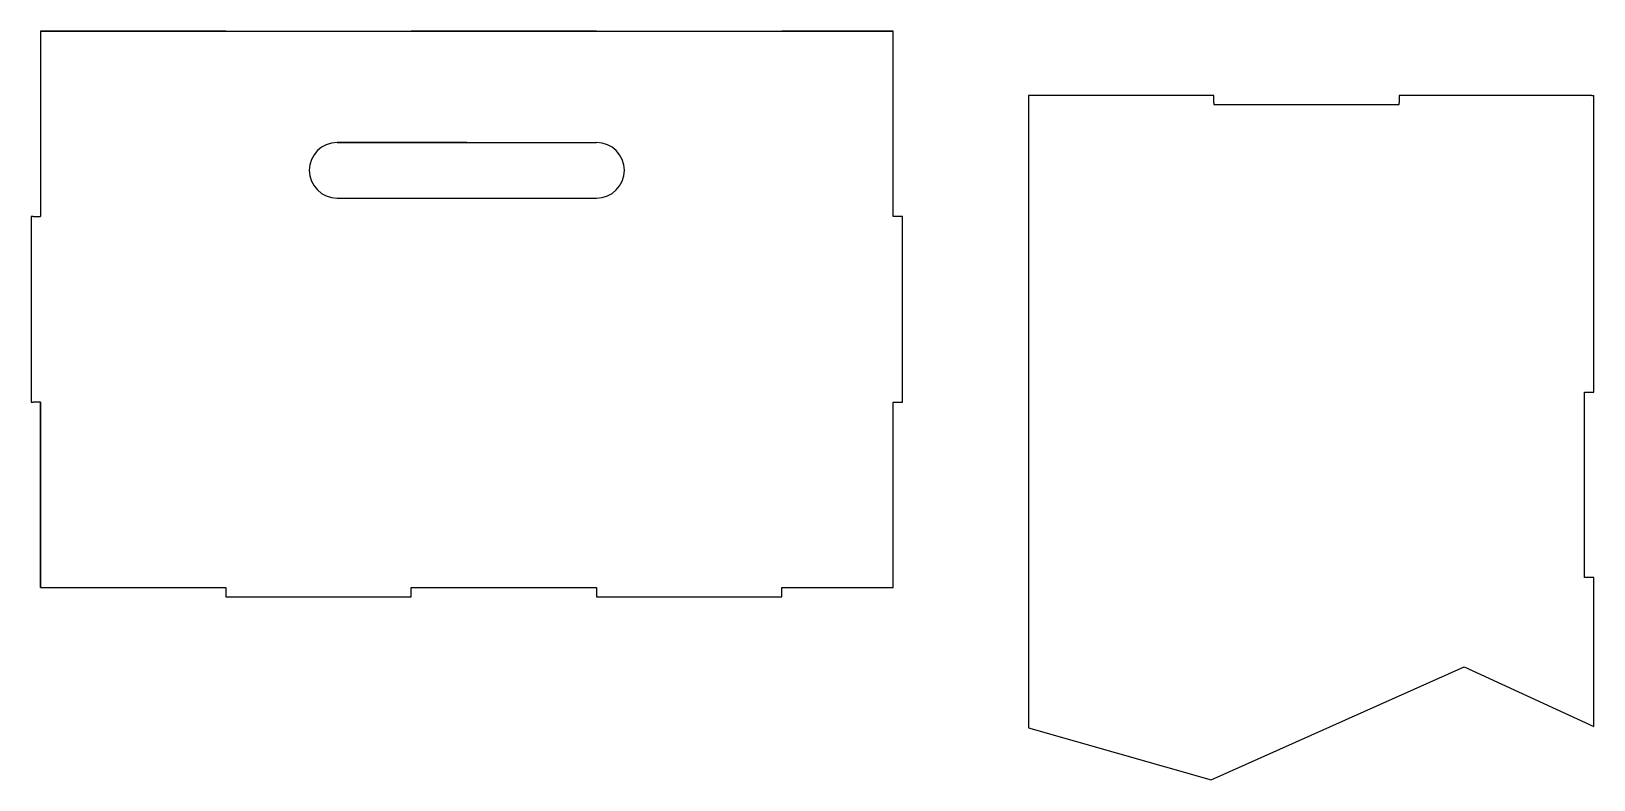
# Model space of a CAD drawing. Header units: millimetres. Extents: x 2833 to 3676, y 1221 to 1624.
import ezdxf

# ---------------------------------------------------------------- set-up
doc = ezdxf.new("R2010")
doc.units = ezdxf.units.MM

msp = doc.modelspace()

# ---------------------------------------------------------------- linework, layer by layer
at = {"color": 7, "linetype": 'Continuous', "lineweight": 25}
for p, q in [((2838.42, 1624.33), (2838.42, 1524.33)), ((2938.42, 1624.33), (2838.42, 1624.33)), ((3138.42, 1624.33), (3038.42, 1624.33)), ((3298.42, 1624.33), (3238.42, 1624.33)), ((3298.42, 1524.33), (3298.42, 1624.33)), ((3471.43, 1589.74), (3371.43, 1589.74)), ((3471.43, 1585.74), (3471.43, 1589.74)), ((3571.43, 1589.74), (3571.43, 1585.74)), ((3675.43, 1589.74), (3571.43, 1589.74)), ((2834.42, 1524.33), (2838.42, 1524.33)), ((3302.42, 1524.33), (3298.42, 1524.33)), ((3671.43, 1429.74), (3676.43, 1429.74)), ((3671.43, 1329.74), (3671.43, 1429.74)), ((2838.42, 1424.33), (2834.42, 1424.33)), ((2838.42, 1424.33), (2838.42, 1324.33)), ((3298.42, 1424.33), (3302.42, 1424.33)), ((3298.42, 1324.33), (3298.42, 1424.33)), ((2838.42, 1324.33), (2938.42, 1324.33)), ((2938.42, 1324.33), (2938.42, 1320.33)), ((3038.42, 1324.33), (3138.42, 1324.33)), ((3038.42, 1320.33), (3038.42, 1324.33)), ((3138.42, 1324.33), (3138.42, 1320.33)), ((3238.42, 1320.33), (3238.42, 1324.33)), ((3238.42, 1324.33), (3298.42, 1324.33)), ((3676.43, 1329.74), (3671.43, 1329.74))]:
    msp.add_line(p, q, dxfattribs=at)
for p, q in [((2838.42, 1624.33), (2938.42, 1624.33)), ((2838.42, 1624.33), (2938.42, 1624.33)), ((2838.42, 1624.33), (3068.42, 1624.33)), ((2938.42, 1624.33), (3238.42, 1624.33)), ((3038.42, 1624.33), (3138.42, 1624.33)), ((3038.42, 1624.33), (3068.42, 1624.33)), ((3238.42, 1624.33), (3298.42, 1624.33)), ((3371.43, 1589.74), (3371.43, 1248.6)), ((3471.43, 1585.74), (3471.43, 1584.74)), ((3571.43, 1584.74), (3571.43, 1585.74)), ((3675.43, 1589.74), (3676.43, 1589.74)), ((3676.43, 1429.74), (3676.43, 1589.74)), ((3471.43, 1584.74), (3571.43, 1584.74)), ((3068.42, 1564.33), (2998.42, 1564.33)), ((2998.42, 1564.33), (3138.42, 1564.33)), ((3068.42, 1564.33), (2998.42, 1564.33)), ((2998.42, 1534.33), (3138.42, 1534.33)), ((2834.42, 1524.33), (2833.42, 1524.33)), ((2833.42, 1524.33), (2833.42, 1424.33)), ((3303.42, 1524.33), (3302.42, 1524.33)), ((3303.42, 1424.33), (3303.42, 1524.33)), ((2833.42, 1424.33), (2834.42, 1424.33)), ((2838.42, 1324.33), (2838.42, 1424.33)), ((3302.42, 1424.33), (3303.42, 1424.33)), ((3676.43, 1249.27), (3676.43, 1329.74)), ((2938.42, 1320.33), (2938.42, 1319.33)), ((2938.42, 1319.33), (3038.42, 1319.33)), ((3038.42, 1319.33), (3038.42, 1320.33)), ((3138.42, 1320.33), (3138.42, 1319.33)), ((3138.42, 1319.33), (3238.42, 1319.33)), ((3238.42, 1319.33), (3238.42, 1320.33)), ((3470.03, 1220.62), (3606.59, 1281.56)), ((3606.59, 1281.56), (3676.43, 1249.27)), ((3371.43, 1248.6), (3470.03, 1220.62))]:
    msp.add_line(p, q)
for centre, start, end in [((2998.42, 1549.33), 90, 270), ((3138.42, 1549.33), 270, 90)]:
    msp.add_arc(centre, 15, start, end)

doc.saveas('drawing.dxf')
